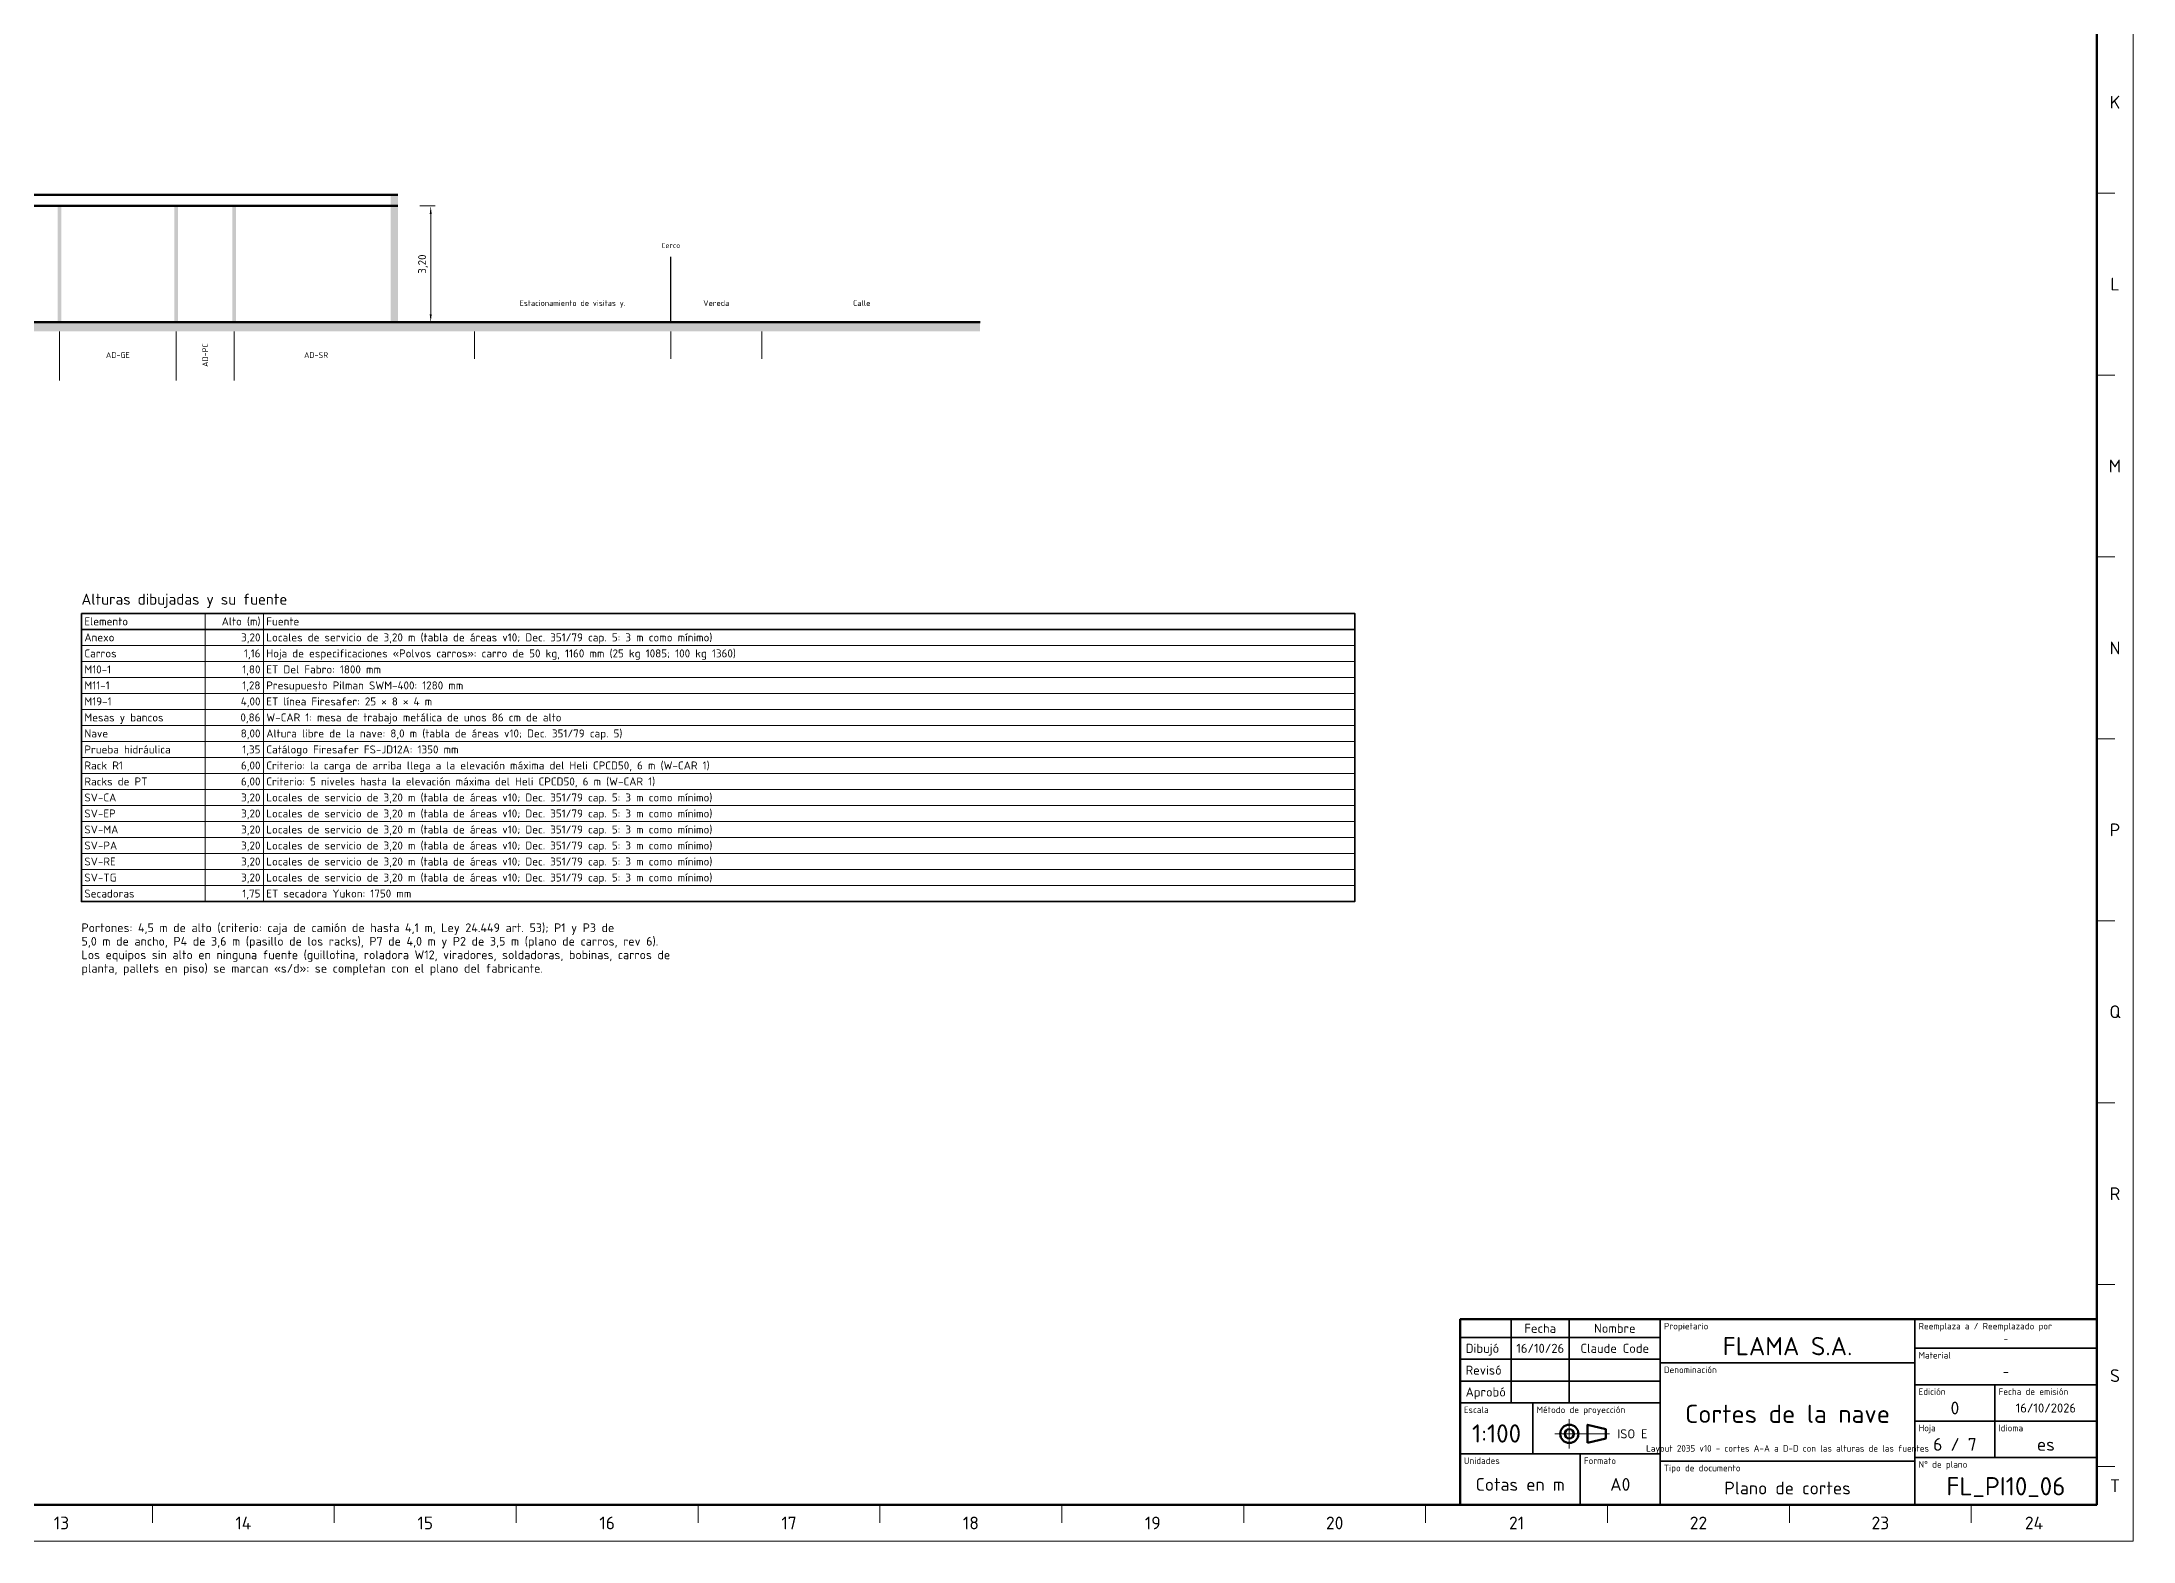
# Model space of a CAD drawing. Header units: millimetres. Extents: x 0 to 1227, y 0 to 841.
# Drawn here: x 614 to 1189, y 0 to 412 of the extents above; entities that cross this region are included whole.
import ezdxf
from ezdxf.enums import TextEntityAlignment as Align

# ---------------------------------------------------------------- set-up
doc = ezdxf.new("R2010")
doc.units = ezdxf.units.MM
doc.linetypes.add('IRAM-F-TRAZO-PUNTO', pattern=[20, 15, -2, 1, -2])
for name, color, linetype, lineweight in [('01-VISIBLE', 7, 'CONTINUOUS', 70), ('03-EJE', 1, 'IRAM-F-TRAZO-PUNTO', 18), ('06-TEXTO', 7, 'CONTINUOUS', 25), ('07-RECUADRO', 7, 'CONTINUOUS', 70), ('08-FINA', 5, 'CONTINUOUS', 18), ('10-ROTULO', 7, 'CONTINUOUS', 35), ('11-TEXTO-ROTULO', 7, 'CONTINUOUS', 25), ('A-COTA', 7, 'CONTINUOUS', 18), ('A-EXTERIOR', 8, 'CONTINUOUS', 25), ('A-MURO', 7, 'CONTINUOUS', 50), ('A-RELLENO', 9, 'CONTINUOUS', 13), ('A-TABIQUE', 7, 'CONTINUOUS', 50), ('A-TEXTO', 7, 'CONTINUOUS', 18)]:
    doc.layers.add(name, color=color, linetype=linetype, lineweight=lineweight)
doc.styles.add('ISO3098', font='isocpeur.ttf')
doc.dimstyles.new('FLAMA-IRAM', dxfattribs={"dimtxt": 3.5, "dimasz": 3.5, "dimexe": 2, "dimexo": 1.5, "dimgap": 1, "dimtad": 1, "dimdec": 1, "dimtxsty": 'ISO3098', "dimblk": 'IRAM_FLECHA', "dimblk1": 'IRAM_FLECHA', "dimblk2": 'IRAM_FLECHA', "dimcen": 2.5, "dimclrd": 3, "dimclre": 3, "dimclrt": 3, "dimazin": 3, "dimtfac": 1, "dimtmove": 0, "dimatfit": 3, "dimlwd": 18, "dimlwe": 18})

# ---------------------------------------------------------------- blocks, each defined once
blk = doc.blocks.new('IRAM_FLECHA')
blk.add_solid([(0, 0), (-1, 0.125), (-1, -0.125)])

msp = doc.modelspace()

# ---------------------------------------------------------------- hatches: boundary and pattern name
at = {"layer": 'A-MURO', "true_color": 0x464646}
h = msp.add_hatch(color=7, dxfattribs=at)
h.dxf.hatch_style = 1
h.paths.add_polyline_path([(710, 335), (712, 335), (712, 370), (710, 370)])
at = {"layer": 'A-RELLENO', "true_color": 0xc8c8c8}
h = msp.add_hatch(color=7, dxfattribs=at)
h.dxf.hatch_style = 1
h.paths.add_polyline_path([(47, 335), (872, 335), (872, 332.5), (47, 332.5)])
at = {"layer": 'A-TABIQUE', "true_color": 0x6e6e6e}
h = msp.add_hatch(color=7, dxfattribs=at)
h.dxf.hatch_style = 1
h.paths.add_polyline_path([(618.5, 335), (619.5, 335), (619.5, 367), (618.5, 367)])
h = msp.add_hatch(color=7, dxfattribs=at)
h.dxf.hatch_style = 1
h.paths.add_polyline_path([(618.5, 335), (619.5, 335), (619.5, 367), (618.5, 367)])
h = msp.add_hatch(color=7, dxfattribs=at)
h.dxf.hatch_style = 1
h.paths.add_polyline_path([(650.5, 335), (651.5, 335), (651.5, 367), (650.5, 367)])
h = msp.add_hatch(color=7, dxfattribs=at)
h.dxf.hatch_style = 1
h.paths.add_polyline_path([(650.5, 335), (651.5, 335), (651.5, 367), (650.5, 367)])
h = msp.add_hatch(color=7, dxfattribs=at)
h.dxf.hatch_style = 1
h.paths.add_polyline_path([(666.5, 335), (667.5, 335), (667.5, 367), (666.5, 367)])
h = msp.add_hatch(color=7, dxfattribs=at)
h.dxf.hatch_style = 1
h.paths.add_polyline_path([(666.5, 335), (667.5, 335), (667.5, 367), (666.5, 367)])

# ---------------------------------------------------------------- linework, layer by layer
at = {"layer": '01-VISIBLE'}
msp.add_lwpolyline([(1039, 27), (1044, 28.25), (1044, 30.75), (1039, 32)], close=True, dxfattribs=at)
for radius in [2.5, 1.25]:
    msp.add_circle((1034, 29.5), radius, dxfattribs=at)
at = {"layer": '03-EJE'}
for p, q in [((1030, 29.5), (1045.5, 29.5)), ((1034, 25.5), (1034, 33.5))]:
    msp.add_line(p, q, dxfattribs=at)
at = {"layer": '07-RECUADRO'}
for points in [[(25, 10), (1179, 10), (1179, 831), (25, 831)], [(1004, 10), (1179, 10), (1179, 61), (1004, 61)]]:
    msp.add_lwpolyline(points, close=True, dxfattribs=at)
at = {"layer": '08-FINA'}
for p, q in [((1179, 370.5), (1184, 370.5)), ((1179, 320.5), (1184, 320.5)), ((1179, 270.5), (1184, 270.5)), ((1179, 220.5), (1184, 220.5)), ((1179, 170.5), (1184, 170.5)), ((1179, 120.5), (1184, 120.5)), ((1179, 70.5), (1184, 70.5)), ((1179, 20.5), (1184, 20.5)), ((644.5, 10), (644.5, 5)), ((694.5, 10), (694.5, 5)), ((744.5, 10), (744.5, 5)), ((794.5, 10), (794.5, 5)), ((844.5, 10), (844.5, 5)), ((894.5, 10), (894.5, 5)), ((944.5, 10), (944.5, 5)), ((994.5, 10), (994.5, 5)), ((1044.5, 10), (1044.5, 5)), ((1094.5, 10), (1094.5, 5)), ((1144.5, 10), (1144.5, 5))]:
    msp.add_line(p, q, dxfattribs=at)
msp.add_lwpolyline([(0, 0), (1189, 0), (1189, 841), (0, 841)], close=True, dxfattribs=at)
at = {"layer": '10-ROTULO'}
for points in [[(1004, 56), (1018, 56), (1018, 61), (1004, 61)], [(1018, 56), (1034, 56), (1034, 61), (1018, 61)], [(1034, 56), (1059, 56), (1059, 61), (1034, 61)], [(1059, 49), (1129, 49), (1129, 61), (1059, 61)], [(1129, 53), (1179, 53), (1179, 61), (1129, 61)], [(1004, 50), (1018, 50), (1018, 56), (1004, 56)], [(1018, 50), (1034, 50), (1034, 56), (1018, 56)], [(1034, 50), (1059, 50), (1059, 56), (1034, 56)], [(1129, 43), (1179, 43), (1179, 53), (1129, 53)], [(1004, 44), (1018, 44), (1018, 50), (1004, 50)], [(1018, 44), (1034, 44), (1034, 50), (1018, 50)], [(1034, 44), (1059, 44), (1059, 50), (1034, 50)], [(1059, 22), (1129, 22), (1129, 49), (1059, 49)], [(1004, 38), (1018, 38), (1018, 44), (1004, 44)], [(1018, 38), (1034, 38), (1034, 44), (1018, 44)], [(1034, 38), (1059, 38), (1059, 44), (1034, 44)], [(1129, 33), (1151, 33), (1151, 43), (1129, 43)], [(1151, 33), (1179, 33), (1179, 43), (1151, 43)], [(1004, 24), (1024, 24), (1024, 38), (1004, 38)], [(1024, 24), (1059, 24), (1059, 38), (1024, 38)], [(1129, 23), (1151, 23), (1151, 33), (1129, 33)], [(1151, 23), (1179, 23), (1179, 33), (1151, 33)], [(1004, 10), (1037, 10), (1037, 24), (1004, 24)], [(1037, 10), (1059, 10), (1059, 24), (1037, 24)], [(1129, 10), (1179, 10), (1179, 23), (1129, 23)], [(1059, 10), (1129, 10), (1129, 22), (1059, 22)]]:
    msp.add_lwpolyline(points, close=True, dxfattribs=at)
at = {"layer": 'A-COTA'}
for p, q in [((619, 332.5), (619, 319)), ((651, 332.5), (651, 319)), ((667, 332.5), (667, 319)), ((733, 332.5), (733, 325)), ((787, 332.5), (787, 325)), ((812, 332.5), (812, 325))]:
    msp.add_line(p, q, dxfattribs=at)
at = {"layer": 'A-COTA', "lineweight": 13}
for p, q in [((659, 255), (659, 175.8)), ((675, 255), (675, 175.8)), ((625, 246.2), (975, 246.2)), ((625, 241.8), (975, 241.8)), ((625, 237.4), (975, 237.4)), ((625, 233), (975, 233)), ((625, 228.6), (975, 228.6)), ((625, 224.2), (975, 224.2)), ((625, 219.8), (975, 219.8)), ((625, 215.4), (975, 215.4)), ((625, 211), (975, 211)), ((625, 206.6), (975, 206.6)), ((625, 202.2), (975, 202.2)), ((625, 197.8), (975, 197.8)), ((625, 193.4), (975, 193.4)), ((625, 189), (975, 189)), ((625, 184.6), (975, 184.6)), ((625, 180.2), (975, 180.2))]:
    msp.add_line(p, q, dxfattribs=at)
at = {"layer": 'A-COTA', "lineweight": 35}
msp.add_line((625, 250.6), (975, 250.6), dxfattribs=at)
msp.add_lwpolyline([(625, 255), (975, 255), (975, 175.8), (625, 175.8)], close=True, dxfattribs=at)
at = {"layer": 'A-EXTERIOR'}
msp.add_line((787, 335), (787, 353), dxfattribs=at)
at = {"layer": 'A-MURO'}
msp.add_line((47, 335), (872, 335), dxfattribs=at)
at = {"layer": 'A-TABIQUE'}
for p, q in [((569, 370), (712, 370)), ((569, 367), (712, 367))]:
    msp.add_line(p, q, dxfattribs=at)

# ---------------------------------------------------------------- texts
at = {"layer": '06-TEXTO', "style": 'ISO3098'}
for s, p in [('K', (1184, 395.5)), ('L', (1184, 345.5)), ('M', (1184, 295.5)), ('N', (1184, 245.5)), ('P', (1184, 195.5)), ('Q', (1184, 145.5)), ('R', (1184, 95.5)), ('S', (1184, 45.5)), ('T', (1184, 15.25)), ('13', (619.5, 5)), ('14', (669.5, 5)), ('15', (719.5, 5)), ('16', (769.5, 5)), ('17', (819.5, 5)), ('18', (869.5, 5)), ('19', (919.5, 5)), ('20', (969.5, 5)), ('21', (1019.5, 5)), ('22', (1069.5, 5)), ('23', (1119.5, 5)), ('24', (1161.75, 5))]:
    msp.add_text(s, height=3.5, dxfattribs=at).set_placement(p, align=Align.MIDDLE_CENTER)
at = {"layer": '11-TEXTO-ROTULO', "style": 'ISO3098'}
for s, height, p in [('Fecha', 2.5, (1026, 58.5)), ('Nombre', 2.5, (1046.5, 58.5)), ('16/10/26', 2.5, (1026, 53)), ('Claude Code', 2.5, (1046.5, 53)), ('FLAMA S.A.', 5, (1094, 53.6)), ('-', 1.8, (1154, 55.6)), ('-', 2.5, (1154, 46.6)), ('Cortes de la nave', 5, (1094, 35)), ('0', 3.5, (1140, 36.6)), ('16/10/2026', 2.5, (1165, 36.6)), ('1:100', 5, (1014, 29.6)), ('Layout 2035 v10 - cortes A-A a D-D con las alturas de las fuentes', 1.8, (1094, 25.5)), ('6 / 7', 3.5, (1140, 26.6)), ('es', 3.5, (1165, 26.6)), ('Cotas en m', 3.5, (1020.5, 15.6)), ('A0', 3.5, (1048, 15.6)), ('FL_PI10_06', 5, (1154, 15.1)), ('Plano de cortes', 3.5, (1094, 14.6))]:
    msp.add_text(s, height=height, dxfattribs=at).set_placement(p, align=Align.MIDDLE_CENTER)
for s, p in [('Propietario', (1060, 60)), ('Reemplaza a / Reemplazado por', (1130, 60)), ('Material', (1130, 52)), ('Denominación', (1060, 48)), ('Edición', (1130, 42)), ('Fecha de emisión', (1152, 42)), ('Escala', (1005, 37)), ('Método de proyección', (1025, 37)), ('Hoja', (1130, 32)), ('Idioma', (1152, 32)), ('Unidades', (1005, 23)), ('Formato', (1038, 23)), ('Tipo de documento', (1060, 21)), ('N° de plano', (1130, 22))]:
    msp.add_text(s, height=1.8, dxfattribs=at).set_placement(p, align=Align.TOP_LEFT)
for s, p in [('Dibujó', (1005.5, 53)), ('Revisó', (1005.5, 47)), ('Aprobó', (1005.5, 41))]:
    msp.add_text(s, height=2.5, dxfattribs=at).set_placement(p, align=Align.MIDDLE_LEFT)
msp.add_text('ISO E', height=2.5, dxfattribs=at).set_placement((1055.5, 29.5), align=Align.MIDDLE_RIGHT)
at = {"layer": 'A-TEXTO', "style": 'ISO3098'}
for s, height, p in [('Cerco', 1.4, (787, 355)), ('Estacionamiento de visitas y.', 1.6, (760, 339)), ('Vereda', 1.6, (799.5, 339)), ('Calle', 1.6, (839.5, 339))]:
    msp.add_text(s, height=height, dxfattribs=at).set_placement(p, align=Align.BOTTOM_CENTER)
msp.add_text('AD-PC', height=1.6, rotation=90, dxfattribs=at).set_placement((659, 326), align=Align.MIDDLE_CENTER)
for s, p in [('AD-GE', (635, 326)), ('AD-SR', (689.5, 326))]:
    msp.add_text(s, height=1.6, dxfattribs=at).set_placement(p, align=Align.MIDDLE_CENTER)
msp.add_text('Alturas dibujadas y su fuente', height=3, dxfattribs=at).set_placement((625, 256.5), align=Align.BOTTOM_LEFT)
for s, p in [('Elemento', (625.8, 252.8)), ('Fuente', (675.8, 252.8)), ('Anexo', (625.8, 248.4)), ('Locales de servicio de 3,20 m (tabla de áreas v10; Dec. 351/79 cap. 5: 3 m como mínimo)', (675.8, 248.4)), ('Carros', (625.8, 244)), ('Hoja de especificaciones «Polvos carros»: carro de 50 kg, 1160 mm (25 kg 1085; 100 kg 1360)', (675.8, 244)), ('M10-1', (625.8, 239.6)), ('M11-1', (625.8, 235.2)), ('ET Del Fabro: 1800 mm', (675.8, 239.6)), ('Presupuesto Pilman SWM-400: 1280 mm', (675.8, 235.2)), ('M19-1', (625.8, 230.8)), ('ET línea Firesafer: 25 × 8 × 4 m', (675.8, 230.8)), ('Mesas y bancos', (625.8, 226.4)), ('W-CAR 1: mesa de trabajo metálica de unos 86 cm de alto', (675.8, 226.4)), ('Nave', (625.8, 222)), ('Prueba hidráulica', (625.8, 217.6)), ('Altura libre de la nave: 8,0 m (tabla de áreas v10; Dec. 351/79 cap. 5)', (675.8, 222)), ('Catálogo Firesafer FS-JD12A: 1350 mm', (675.8, 217.6)), ('Rack R1', (625.8, 213.2)), ('Criterio: la carga de arriba llega a la elevación máxima del Heli CPCD50, 6 m (W-CAR 1)', (675.8, 213.2)), ('Racks de PT', (625.8, 208.8)), ('Criterio: 5 niveles hasta la elevación máxima del Heli CPCD50, 6 m (W-CAR 1)', (675.8, 208.8)), ('SV-CA', (625.8, 204.4)), ('Locales de servicio de 3,20 m (tabla de áreas v10; Dec. 351/79 cap. 5: 3 m como mínimo)', (675.8, 204.4)), ('Locales de servicio de 3,20 m (tabla de áreas v10; Dec. 351/79 cap. 5: 3 m como mínimo)', (675.8, 200)), ('SV-EP', (625.8, 200)), ('SV-MA', (625.8, 195.6)), ('Locales de servicio de 3,20 m (tabla de áreas v10; Dec. 351/79 cap. 5: 3 m como mínimo)', (675.8, 195.6)), ('SV-PA', (625.8, 191.2)), ('Locales de servicio de 3,20 m (tabla de áreas v10; Dec. 351/79 cap. 5: 3 m como mínimo)', (675.8, 191.2)), ('SV-RE', (625.8, 186.8)), ('Locales de servicio de 3,20 m (tabla de áreas v10; Dec. 351/79 cap. 5: 3 m como mínimo)', (675.8, 186.8)), ('SV-TG', (625.8, 182.4)), ('Secadoras', (625.8, 178)), ('Locales de servicio de 3,20 m (tabla de áreas v10; Dec. 351/79 cap. 5: 3 m como mínimo)', (675.8, 182.4)), ('ET secadora Yukon: 1750 mm', (675.8, 178))]:
    msp.add_text(s, height=2.2, dxfattribs=at).set_placement(p, align=Align.MIDDLE_LEFT)
for s, p in [('Alto (m)', (674.2, 252.8)), ('3,20', (674.2, 248.4)), ('1,16', (674.2, 244)), ('1,80', (674.2, 239.6)), ('1,28', (674.2, 235.2)), ('4,00', (674.2, 230.8)), ('0,86', (674.2, 226.4)), ('8,00', (674.2, 222)), ('1,35', (674.2, 217.6)), ('6,00', (674.2, 213.2)), ('6,00', (674.2, 208.8)), ('3,20', (674.2, 204.4)), ('3,20', (674.2, 200)), ('3,20', (674.2, 195.6)), ('3,20', (674.2, 191.2)), ('3,20', (674.2, 186.8)), ('3,20', (674.2, 182.4)), ('1,75', (674.2, 178))]:
    msp.add_text(s, height=2.2, dxfattribs=at).set_placement(p, align=Align.MIDDLE_RIGHT)
for s, p in [('Portones: 4,5 m de alto (criterio: caja de camión de hasta 4,1 m, Ley 24.449 art. 53); P1 y P3 de', (625, 169.8)), ('5,0 m de ancho, P4 de 3,6 m (pasillo de los racks), P7 de 4,0 m y P2 de 3,5 m (plano de carros, rev 6).', (625, 166.08)), ('Los equipos sin alto en ninguna fuente (guillotina, roladora W12, viradores, soldadoras, bobinas, carros de', (625, 162.36)), ('planta, pallets en piso) se marcan «s/d»: se completan con el plano del fabricante.', (625, 158.64))]:
    msp.add_text(s, height=2.4, dxfattribs=at).set_placement(p, align=Align.TOP_LEFT)

# ---------------------------------------------------------------- dimensions: what is measured, and where the dimension line sits
at = {"layer": 'A-COTA'}
msp.add_linear_dim(base=(721, 335), p1=(717, 335), p2=(717, 367), angle=90, dimstyle='FLAMA-IRAM', override={"dimtxt": 2.2, "dimasz": 2.2, "dimexe": 1.2, "dimexo": 1, "dimdec": 2, "dimlfac": 0.1, "dimzin": 0}, dxfattribs=at).render()

doc.saveas('drawing.dxf')
